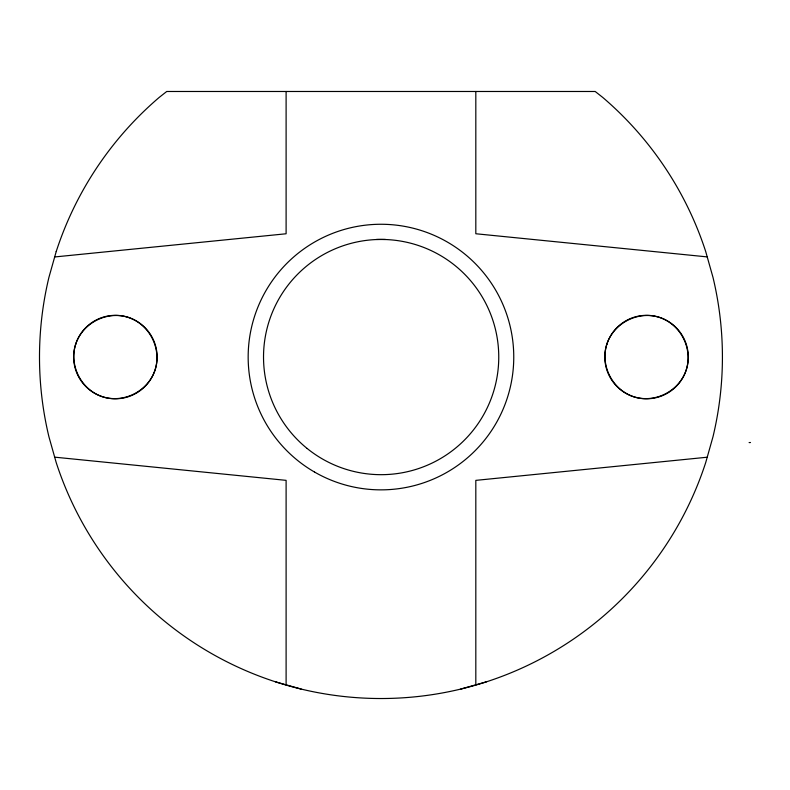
<?xml version="1.0" encoding="UTF-8"?>
<svg xmlns="http://www.w3.org/2000/svg" width="790" height="790" viewBox="0 0 790 790"><rect width="100%" height="100%" fill="white"/><g stroke="black" fill="none" stroke-linecap="round" stroke-linejoin="round"><path stroke-width="1.19" d="M460.679 689.087L486.482 681.81M54.688 256.957L286.108 233.771L286.108 91.482M707.218 457.222L475.817 480.369L475.817 684.821M749.108 442.588L750.5 442.519M376.475 239.449L385.451 239.449M707.218 256.898L475.817 233.751L475.817 91.482M54.688 457.163L286.108 480.35L286.108 684.821M275.443 681.81L301.247 689.087M75.692 344.163C68.839 365.444 81.242 389.786 102.483 396.748C123.763 403.601 148.105 391.198 155.077 369.957C161.92 348.676 149.527 324.334 128.276 317.373C106.996 310.519 82.654 322.913 75.692 344.163M606.848 344.163C600.005 365.444 612.398 389.786 633.649 396.748C654.93 403.601 679.272 391.198 686.233 369.957C693.087 348.676 680.684 324.334 659.443 317.373C638.152 310.519 613.82 322.913 606.848 344.163M56.209 251.546L48.931 277.349A341.458 341.458 0 0 0 48.931 436.771L56.209 462.575A341.458 341.458 0 0 0 705.707 462.575L712.985 436.771A341.458 341.458 0 0 0 712.985 277.349L705.707 251.546A341.458 341.458 0 0 0 602.721 97.407L595.196 91.482L166.73 91.482L159.205 97.407A341.458 341.458 0 0 0 56.209 251.546M307.122 448.463A117.611 117.611 0 0 0 497.305 375.457A117.611 117.611 0 0 0 338.989 247.26A117.611 117.611 0 0 0 307.122 448.463M314.568 472.065A132.789 132.789 0 0 0 513.757 357.06A132.789 132.789 0 0 0 314.568 242.056A132.789 132.789 0 0 0 314.568 472.065M94.514 393.203A41.732 41.732 0 0 0 157.111 357.06A41.732 41.732 0 0 0 94.514 320.918A41.732 41.732 0 0 0 94.514 393.203M625.68 393.203A41.732 41.732 0 0 0 688.278 357.06A41.732 41.732 0 0 0 625.68 320.918A41.732 41.732 0 0 0 625.68 393.203"/></g></svg>
